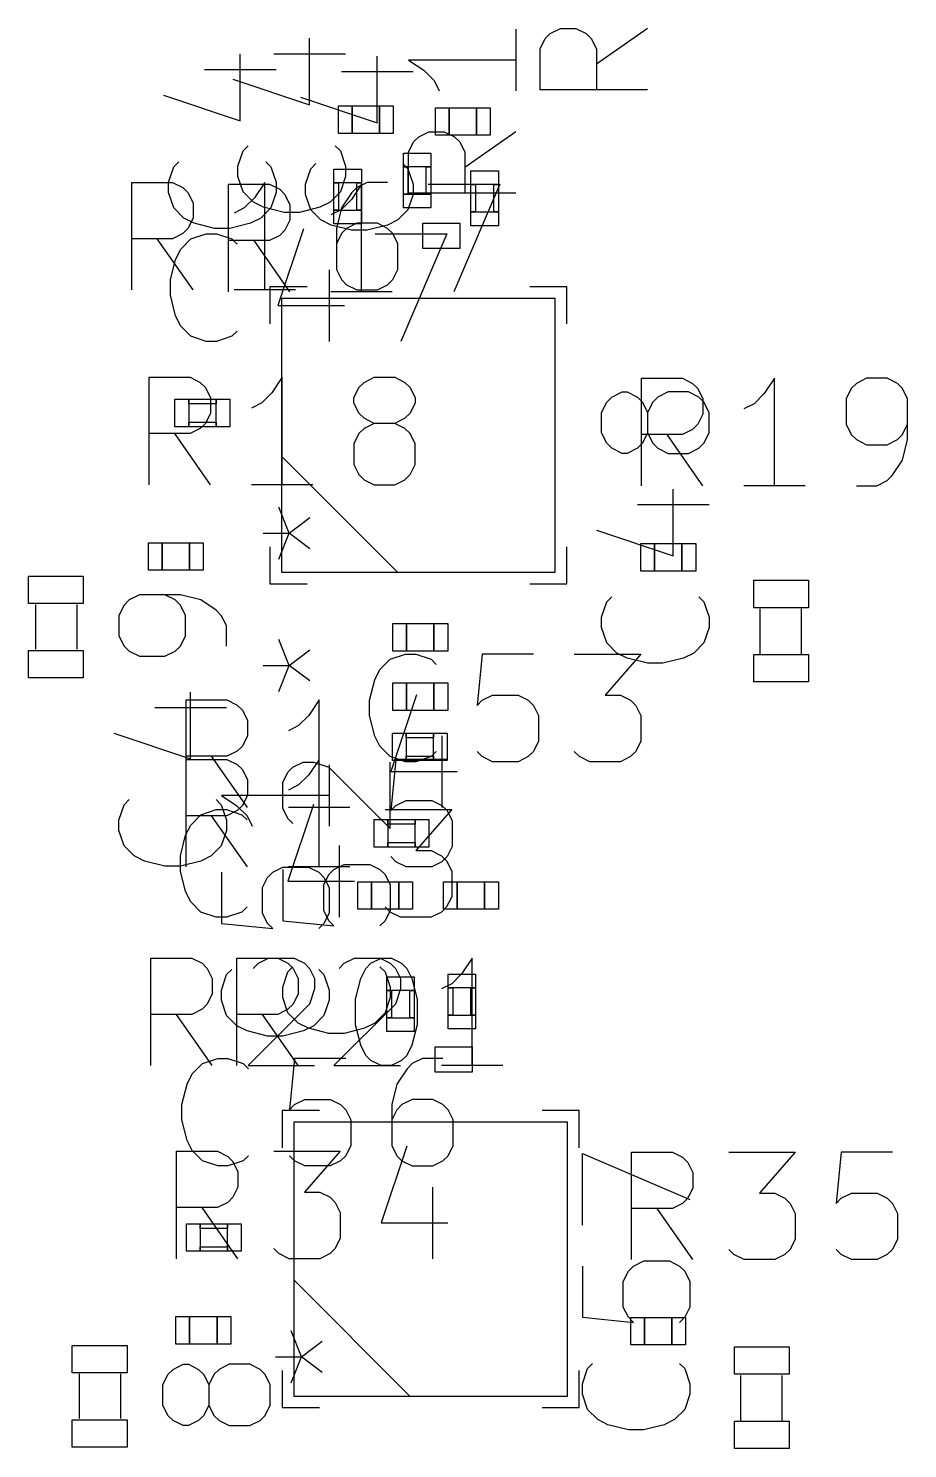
# Model space of a CAD drawing. Header units: millimetres. Extents: x -1 to 260, y -75 to 300.
# Drawn here: x 54.32 to 63.94, y 134.4 to 149.94 of the extents above; entities that cross this region are included whole.
import ezdxf

# ---------------------------------------------------------------- set-up
doc = ezdxf.new("R2010")
doc.units = ezdxf.units.MM
doc.layers.add('F.Fab', color=9, linetype='CONTINUOUS', true_color=0xafafaf)
doc.layers.add('F.Silkscreen', color=41, linetype='CONTINUOUS', true_color=0xf2eda1)

msp = doc.modelspace()

# ---------------------------------------------------------------- linework, layer by layer
at = {"layer": 'F.Fab', "linetype": 'CONTINUOUS'}
for p, q in [((57.71, 148.79), (57.71, 149.09)), ((57.71, 149.09), (57.86, 149.09)), ((57.86, 149.09), (57.86, 148.79)), ((58.16, 148.79), (58.16, 149.09)), ((58.16, 149.09), (58.31, 149.09)), ((58.31, 149.09), (58.31, 148.79)), ((58.77, 148.77), (58.77, 149.07)), ((58.77, 149.07), (58.92, 149.07)), ((58.92, 149.07), (58.92, 148.77)), ((59.22, 148.77), (59.22, 149.07)), ((59.22, 149.07), (59.37, 149.07)), ((59.37, 149.07), (59.37, 148.77)), ((57.86, 148.79), (57.71, 148.79)), ((58.31, 148.79), (58.16, 148.79)), ((58.92, 148.77), (58.77, 148.77)), ((59.37, 148.77), (59.22, 148.77)), ((58.42, 148.425), (58.42, 148.575)), ((58.42, 148.575), (58.72, 148.575)), ((58.72, 148.575), (58.72, 148.425)), ((57.66, 148.25), (57.66, 148.4)), ((57.66, 148.4), (57.96, 148.4)), ((57.96, 148.4), (57.96, 148.25)), ((58.42, 148.125), (58.42, 148.425)), ((58.42, 148.425), (58.47, 148.425)), ((58.72, 148.425), (58.42, 148.425)), ((58.47, 148.425), (58.47, 148.125)), ((58.67, 148.125), (58.67, 148.425)), ((58.67, 148.425), (58.72, 148.425)), ((58.72, 148.425), (58.72, 148.125)), ((59.16, 148.23), (59.16, 148.38)), ((59.16, 148.38), (59.46, 148.38)), ((59.46, 148.38), (59.46, 148.23)), ((57.66, 147.95), (57.66, 148.25)), ((57.66, 148.25), (57.71, 148.25)), ((57.96, 148.25), (57.66, 148.25)), ((57.71, 148.25), (57.71, 147.95)), ((57.91, 147.95), (57.91, 148.25)), ((57.91, 148.25), (57.96, 148.25)), ((57.96, 148.25), (57.96, 147.95)), ((58.47, 148.125), (58.42, 148.125)), ((58.42, 147.975), (58.42, 148.125)), ((58.42, 148.125), (58.72, 148.125)), ((58.72, 148.125), (58.67, 148.125)), ((58.72, 148.125), (58.72, 147.975)), ((59.16, 147.93), (59.16, 148.23)), ((59.16, 148.23), (59.21, 148.23)), ((59.46, 148.23), (59.16, 148.23)), ((59.21, 148.23), (59.21, 147.93)), ((59.41, 147.93), (59.41, 148.23)), ((59.41, 148.23), (59.46, 148.23)), ((59.46, 148.23), (59.46, 147.93)), ((58.72, 147.975), (58.42, 147.975)), ((57.71, 147.95), (57.66, 147.95)), ((57.66, 147.8), (57.66, 147.95)), ((57.66, 147.95), (57.96, 147.95)), ((57.96, 147.95), (57.91, 147.95)), ((57.96, 147.95), (57.96, 147.8)), ((59.21, 147.93), (59.16, 147.93)), ((59.16, 147.78), (59.16, 147.93)), ((59.16, 147.93), (59.46, 147.93)), ((59.46, 147.93), (59.41, 147.93)), ((59.46, 147.93), (59.46, 147.78)), ((57.96, 147.8), (57.66, 147.8)), ((59.46, 147.78), (59.16, 147.78)), ((57.0864, 146.9836), (57.0864, 143.9864)), ((60.0836, 146.9836), (57.0864, 146.9836)), ((57.9754, 146.9836), (57.6706, 146.9836)), ((58.4834, 146.9836), (58.1786, 146.9836)), ((58.9914, 146.9836), (58.6866, 146.9836)), ((59.4994, 146.9836), (59.1946, 146.9836)), ((60.0836, 143.9864), (60.0836, 146.9836)), ((57.0864, 146.3994), (57.0864, 146.0946)), ((60.0836, 146.0946), (60.0836, 146.3994)), ((55.92, 145.58), (55.92, 145.88)), ((55.92, 145.88), (56.07, 145.88)), ((56.07, 145.88), (56.07, 145.58)), ((56.07, 145.83), (56.07, 145.88)), ((56.07, 145.88), (56.37, 145.88)), ((56.37, 145.83), (56.07, 145.83)), ((56.37, 145.88), (56.37, 145.83)), ((56.37, 145.58), (56.37, 145.88)), ((56.37, 145.88), (56.52, 145.88)), ((56.52, 145.88), (56.52, 145.58)), ((57.0864, 145.8914), (57.0864, 145.5866)), ((60.0836, 145.5866), (60.0836, 145.8914)), ((56.07, 145.58), (55.92, 145.58)), ((56.07, 145.58), (56.07, 145.63)), ((56.07, 145.63), (56.37, 145.63)), ((56.37, 145.58), (56.07, 145.58)), ((56.37, 145.63), (56.37, 145.58)), ((56.52, 145.58), (56.37, 145.58)), ((57.0864, 145.3834), (57.0864, 145.0786)), ((60.0836, 145.0786), (60.0836, 145.3834)), ((58.3564, 143.9864), (57.0864, 145.2564)), ((57.0864, 144.8754), (57.0864, 144.5706)), ((60.0836, 144.5706), (60.0836, 144.8754)), ((57.169776, 144.415111), (57.056081, 144.69935)), ((57.169776, 144.415111), (57.397167, 144.585654)), ((56.885538, 144.415111), (57.169776, 144.415111)), ((57.056081, 144.130873), (57.169776, 144.415111)), ((57.397167, 144.244569), (57.169776, 144.415111)), ((55.63, 144.01), (55.63, 144.31)), ((55.63, 144.31), (55.78, 144.31)), ((55.78, 144.31), (55.78, 144.01)), ((56.08, 144.01), (56.08, 144.31)), ((56.08, 144.31), (56.23, 144.31)), ((56.23, 144.31), (56.23, 144.01)), ((61.02, 144), (61.02, 144.3)), ((61.02, 144.3), (61.17, 144.3)), ((61.17, 144.3), (61.17, 144)), ((61.47, 144), (61.47, 144.3)), ((61.47, 144.3), (61.62, 144.3)), ((61.62, 144.3), (61.62, 144)), ((54.3152, 143.644), (54.3152, 143.944)), ((54.3152, 143.944), (54.9151, 143.944)), ((54.9151, 143.944), (54.9151, 143.644)), ((55.78, 144.01), (55.63, 144.01)), ((56.23, 144.01), (56.08, 144.01)), ((57.0864, 143.9864), (60.0836, 143.9864)), ((57.6706, 143.9864), (57.9754, 143.9864)), ((58.1786, 143.9864), (58.4834, 143.9864)), ((58.6866, 143.9864), (58.9914, 143.9864)), ((59.1946, 143.9864), (59.4994, 143.9864)), ((61.17, 144), (61.02, 144)), ((61.62, 144), (61.47, 144)), ((62.2549, 143.5988), (62.2549, 143.8988)), ((62.2549, 143.8988), (62.8548, 143.8988)), ((62.8548, 143.8988), (62.8548, 143.5988)), ((54.9151, 143.644), (54.3152, 143.644)), ((54.396, 143.145), (54.396, 143.635)), ((54.844, 143.635), (54.844, 143.145)), ((62.8548, 143.5988), (62.2549, 143.5988)), ((62.326, 143.095), (62.326, 143.585)), ((62.774, 143.585), (62.774, 143.095)), ((58.305, 143.125), (58.305, 143.425)), ((58.305, 143.425), (58.455, 143.425)), ((58.455, 143.425), (58.455, 143.125)), ((58.755, 143.125), (58.755, 143.425)), ((58.755, 143.425), (58.905, 143.425)), ((58.905, 143.425), (58.905, 143.125)), ((54.3152, 142.8312), (54.3152, 143.1312)), ((54.3152, 143.1312), (54.9151, 143.1312)), ((54.9151, 143.1312), (54.9151, 142.8312)), ((58.455, 143.125), (58.305, 143.125)), ((58.905, 143.125), (58.755, 143.125)), ((62.2549, 142.786), (62.2549, 143.086)), ((62.2549, 143.086), (62.8548, 143.086)), ((62.8548, 143.086), (62.8548, 142.786)), ((54.9151, 142.8312), (54.3152, 142.8312)), ((58.305, 142.475), (58.305, 142.775)), ((58.305, 142.775), (58.455, 142.775)), ((58.455, 142.775), (58.455, 142.475)), ((58.755, 142.475), (58.755, 142.775)), ((58.755, 142.775), (58.905, 142.775)), ((58.905, 142.775), (58.905, 142.475)), ((62.8548, 142.786), (62.2549, 142.786)), ((58.455, 142.475), (58.305, 142.475)), ((58.905, 142.475), (58.755, 142.475)), ((58.3, 141.925), (58.3, 142.225)), ((58.3, 142.225), (58.45, 142.225)), ((58.45, 142.225), (58.45, 141.925)), ((58.45, 142.175), (58.45, 142.225)), ((58.45, 142.225), (58.75, 142.225)), ((58.75, 142.225), (58.75, 142.175)), ((58.75, 141.925), (58.75, 142.225)), ((58.75, 142.225), (58.9, 142.225)), ((58.9, 142.225), (58.9, 141.925)), ((58.75, 142.175), (58.45, 142.175)), ((58.45, 141.925), (58.3, 141.925)), ((58.45, 141.925), (58.45, 141.975)), ((58.45, 141.975), (58.75, 141.975)), ((58.75, 141.925), (58.45, 141.925)), ((58.75, 141.975), (58.75, 141.925)), ((58.9, 141.925), (58.75, 141.925)), ((58.1, 140.98), (58.1, 141.28)), ((58.1, 141.28), (58.25, 141.28)), ((58.25, 141.28), (58.25, 140.98)), ((58.25, 141.23), (58.25, 141.28)), ((58.25, 141.28), (58.55, 141.28)), ((58.55, 141.23), (58.25, 141.23)), ((58.55, 141.28), (58.55, 141.23)), ((58.55, 140.98), (58.55, 141.28)), ((58.55, 141.28), (58.7, 141.28)), ((58.7, 141.28), (58.7, 140.98)), ((58.25, 140.98), (58.1, 140.98)), ((58.25, 140.98), (58.25, 141.03)), ((58.25, 141.03), (58.55, 141.03)), ((58.55, 140.98), (58.25, 140.98)), ((58.55, 141.03), (58.55, 140.98)), ((58.7, 140.98), (58.55, 140.98)), ((57.92, 140.3), (57.92, 140.6)), ((57.92, 140.6), (58.07, 140.6)), ((58.07, 140.6), (58.07, 140.3)), ((58.37, 140.3), (58.37, 140.6)), ((58.37, 140.6), (58.52, 140.6)), ((58.52, 140.6), (58.52, 140.3)), ((58.86, 140.3), (58.86, 140.6)), ((58.86, 140.6), (59.01, 140.6)), ((59.01, 140.6), (59.01, 140.3)), ((59.31, 140.3), (59.31, 140.6)), ((59.31, 140.6), (59.46, 140.6)), ((59.46, 140.6), (59.46, 140.3)), ((58.07, 140.3), (57.92, 140.3)), ((58.52, 140.3), (58.37, 140.3)), ((59.01, 140.3), (58.86, 140.3)), ((59.46, 140.3), (59.31, 140.3)), ((58.91, 139.44), (58.91, 139.59)), ((58.91, 139.59), (59.21, 139.59)), ((59.21, 139.59), (59.21, 139.44)), ((58.24, 139.41), (58.24, 139.56)), ((58.24, 139.56), (58.54, 139.56)), ((58.54, 139.56), (58.54, 139.41)), ((58.91, 139.14), (58.91, 139.44)), ((58.91, 139.44), (58.96, 139.44)), ((59.21, 139.44), (58.91, 139.44)), ((58.96, 139.44), (58.96, 139.14)), ((59.16, 139.14), (59.16, 139.44)), ((59.16, 139.44), (59.21, 139.44)), ((59.21, 139.44), (59.21, 139.14)), ((58.24, 139.11), (58.24, 139.41)), ((58.24, 139.41), (58.29, 139.41)), ((58.54, 139.41), (58.24, 139.41)), ((58.29, 139.41), (58.29, 139.11)), ((58.49, 139.11), (58.49, 139.41)), ((58.49, 139.41), (58.54, 139.41)), ((58.54, 139.41), (58.54, 139.11)), ((58.29, 139.11), (58.24, 139.11)), ((58.24, 138.96), (58.24, 139.11)), ((58.24, 139.11), (58.54, 139.11)), ((58.54, 139.11), (58.49, 139.11)), ((58.54, 139.11), (58.54, 138.96)), ((58.96, 139.14), (58.91, 139.14)), ((58.91, 138.99), (58.91, 139.14)), ((58.91, 139.14), (59.21, 139.14)), ((59.21, 139.14), (59.16, 139.14)), ((59.21, 139.14), (59.21, 138.99)), ((58.54, 138.96), (58.24, 138.96)), ((59.21, 138.99), (58.91, 138.99)), ((57.2214, 137.9686), (57.2214, 134.9714)), ((60.2186, 137.9686), (57.2214, 137.9686)), ((58.1104, 137.9686), (57.8056, 137.9686)), ((58.6184, 137.9686), (58.3136, 137.9686)), ((59.1264, 137.9686), (58.8216, 137.9686)), ((59.6344, 137.9686), (59.3296, 137.9686)), ((60.2186, 134.9714), (60.2186, 137.9686)), ((57.2214, 137.3844), (57.2214, 137.0796)), ((60.2186, 137.0796), (60.2186, 137.3844)), ((56.045, 136.555), (56.045, 136.855)), ((56.045, 136.855), (56.195, 136.855)), ((56.195, 136.855), (56.195, 136.555)), ((56.195, 136.805), (56.195, 136.855)), ((56.195, 136.855), (56.495, 136.855)), ((56.495, 136.805), (56.195, 136.805)), ((56.495, 136.855), (56.495, 136.805)), ((56.495, 136.555), (56.495, 136.855)), ((56.495, 136.855), (56.645, 136.855)), ((56.645, 136.855), (56.645, 136.555)), ((57.2214, 136.8764), (57.2214, 136.5716)), ((60.2186, 136.5716), (60.2186, 136.8764)), ((56.195, 136.555), (56.045, 136.555)), ((56.195, 136.555), (56.195, 136.605)), ((56.195, 136.605), (56.495, 136.605)), ((56.495, 136.555), (56.195, 136.555)), ((56.495, 136.605), (56.495, 136.555)), ((56.645, 136.555), (56.495, 136.555)), ((57.2214, 136.3684), (57.2214, 136.0636)), ((60.2186, 136.0636), (60.2186, 136.3684)), ((58.4914, 134.9714), (57.2214, 136.2414)), ((57.2214, 135.8604), (57.2214, 135.5556)), ((60.2186, 135.5556), (60.2186, 135.8604)), ((55.93, 135.54), (55.93, 135.84)), ((55.93, 135.84), (56.08, 135.84)), ((56.08, 135.84), (56.08, 135.54)), ((56.38, 135.54), (56.38, 135.84)), ((56.38, 135.84), (56.53, 135.84)), ((56.53, 135.84), (56.53, 135.54)), ((60.91, 135.53), (60.91, 135.83)), ((60.91, 135.83), (61.06, 135.83)), ((61.06, 135.83), (61.06, 135.53)), ((61.36, 135.53), (61.36, 135.83)), ((61.36, 135.83), (61.51, 135.83)), ((61.51, 135.83), (61.51, 135.53)), ((56.08, 135.54), (55.93, 135.54)), ((56.53, 135.54), (56.38, 135.54)), ((57.304776, 135.400111), (57.191081, 135.68435)), ((57.304776, 135.400111), (57.532167, 135.570654)), ((54.7952, 135.224), (54.7952, 135.524)), ((54.7952, 135.524), (55.3951, 135.524)), ((55.3951, 135.524), (55.3951, 135.224)), ((57.020538, 135.400111), (57.304776, 135.400111)), ((57.191081, 135.115873), (57.304776, 135.400111)), ((57.532167, 135.229569), (57.304776, 135.400111)), ((61.06, 135.53), (60.91, 135.53)), ((61.51, 135.53), (61.36, 135.53)), ((62.0449, 135.2088), (62.0449, 135.5088)), ((62.0449, 135.5088), (62.6448, 135.5088)), ((62.6448, 135.5088), (62.6448, 135.2088)), ((55.3951, 135.224), (54.7952, 135.224)), ((54.876, 134.725), (54.876, 135.215)), ((55.324, 135.215), (55.324, 134.725)), ((62.6448, 135.2088), (62.0449, 135.2088)), ((62.116, 134.705), (62.116, 135.195)), ((62.564, 135.195), (62.564, 134.705)), ((57.2214, 134.9714), (60.2186, 134.9714)), ((57.8056, 134.9714), (58.1104, 134.9714)), ((58.3136, 134.9714), (58.6184, 134.9714)), ((58.8216, 134.9714), (59.1264, 134.9714)), ((59.3296, 134.9714), (59.6344, 134.9714)), ((54.7952, 134.4112), (54.7952, 134.7112)), ((54.7952, 134.7112), (55.3951, 134.7112)), ((55.3951, 134.7112), (55.3951, 134.4112)), ((62.0449, 134.396), (62.0449, 134.696)), ((62.0449, 134.696), (62.6448, 134.696)), ((62.6448, 134.696), (62.6448, 134.396)), ((55.3951, 134.4112), (54.7952, 134.4112)), ((62.6448, 134.396), (62.0449, 134.396))]:
    msp.add_line(p, q, dxfattribs=at)
at = {"layer": 'F.Silkscreen', "linetype": 'CONTINUOUS'}
for p, q in [((59.652692, 149.928902), (59.652692, 149.2566)), ((59.972189, 149.826852), (60.028214, 149.882877)), ((60.028214, 149.882877), (60.140264, 149.938902)), ((60.140264, 149.938902), (60.30834, 149.938902)), ((60.30834, 149.938902), (60.42039, 149.882877)), ((60.42039, 149.882877), (60.476415, 149.826852)), ((61.092692, 149.938902), (60.53244, 149.546726)), ((57.393979, 149.102122), (57.393979, 149.830449)), ((59.916164, 149.714801), (59.972189, 149.826852)), ((59.916164, 149.2666), (59.916164, 149.714801)), ((60.476415, 149.826852), (60.53244, 149.714801)), ((60.53244, 149.714801), (60.53244, 149.2666)), ((56.633979, 148.927122), (56.633979, 149.655449)), ((57.001803, 149.662374), (57.786155, 149.662374)), ((58.133979, 148.907122), (58.133979, 149.635449)), ((59.652692, 149.592751), (58.476164, 149.592751)), ((58.476164, 149.592751), (58.644239, 149.480701)), ((56.241803, 149.487374), (57.026155, 149.487374)), ((56.553602, 149.382248), (57.393979, 149.102122)), ((57.741803, 149.467374), (58.526155, 149.467374)), ((58.644239, 149.480701), (58.756289, 149.36865)), ((58.756289, 149.36865), (58.812315, 149.2566)), ((61.092692, 149.2666), (59.916164, 149.2666)), ((55.793602, 149.207248), (56.633979, 148.927122)), ((57.293602, 149.187248), (58.133979, 148.907122)), ((57.86, 148.79), (57.86, 149.09)), ((57.86, 149.09), (58.16, 149.09)), ((58.16, 149.09), (58.16, 148.79)), ((58.92, 148.77), (58.92, 149.07)), ((58.92, 149.07), (59.22, 149.07)), ((59.22, 149.07), (59.22, 148.77)), ((58.16, 148.79), (57.86, 148.79)), ((58.532189, 148.696349), (58.588214, 148.752374)), ((58.588214, 148.752374), (58.700264, 148.808399)), ((58.700264, 148.808399), (58.86834, 148.808399)), ((58.86834, 148.808399), (58.98039, 148.752374)), ((59.22, 148.77), (58.92, 148.77)), ((58.98039, 148.752374), (59.036415, 148.696349)), ((59.652692, 148.808399), (59.09244, 148.416223)), ((56.609627, 148.42982), (56.665652, 148.597896)), ((56.665652, 148.597896), (56.721677, 148.653921)), ((57.674104, 148.653921), (57.73013, 148.597896)), ((57.73013, 148.597896), (57.786155, 148.42982)), ((58.476164, 148.584298), (58.532189, 148.696349)), ((59.036415, 148.696349), (59.09244, 148.584298)), ((55.905652, 148.422896), (55.961677, 148.478921)), ((56.914104, 148.478921), (56.97013, 148.422896)), ((57.405652, 148.402896), (57.461677, 148.458921)), ((58.414104, 148.458921), (58.47013, 148.402896)), ((58.476164, 148.136097), (58.476164, 148.584298)), ((59.09244, 148.584298), (59.09244, 148.136097)), ((55.849627, 148.25482), (55.905652, 148.422896)), ((56.609627, 148.31777), (56.609627, 148.42982)), ((56.665652, 148.149695), (56.609627, 148.31777)), ((56.97013, 148.422896), (57.026155, 148.25482)), ((57.349627, 148.23482), (57.405652, 148.402896)), ((57.786155, 148.31777), (57.73013, 148.149695)), ((57.786155, 148.42982), (57.786155, 148.31777)), ((58.47013, 148.402896), (58.526155, 148.23482)), ((55.446097, 147.077307), (55.446097, 148.253835)), ((55.446097, 148.253835), (55.894298, 148.253835)), ((55.849627, 148.14277), (55.849627, 148.25482)), ((55.905652, 147.974695), (55.849627, 148.14277)), ((55.894298, 148.253835), (56.006349, 148.19781)), ((56.006349, 148.19781), (56.062374, 148.141785)), ((56.062374, 148.141785), (56.118399, 148.029735)), ((56.506097, 147.057307), (56.506097, 148.233835)), ((56.506097, 148.233835), (56.954298, 148.233835)), ((56.777702, 148.037644), (56.665652, 148.149695)), ((56.902751, 148.253835), (56.790701, 148.08576)), ((56.902751, 147.077307), (56.902751, 148.253835)), ((56.954298, 148.233835), (57.066349, 148.17781)), ((57.026155, 148.14277), (56.97013, 147.974695)), ((57.026155, 148.25482), (57.026155, 148.14277)), ((57.066349, 148.17781), (57.122374, 148.121785)), ((57.349627, 148.12277), (57.349627, 148.23482)), ((57.73013, 148.149695), (57.618079, 148.037644)), ((57.855179, 148.141785), (57.743128, 147.97371)), ((57.962751, 148.233835), (57.850701, 148.06576)), ((57.911204, 148.19781), (57.855179, 148.141785)), ((58.023254, 148.253835), (57.911204, 148.19781)), ((57.962751, 147.057307), (57.962751, 148.233835)), ((58.247355, 148.253835), (58.023254, 148.253835)), ((59.652692, 148.136097), (58.476164, 148.136097)), ((58.526155, 148.23482), (58.526155, 148.12277)), ((58.691078, 148.233835), (59.47543, 148.233835)), ((59.47543, 148.233835), (58.971204, 147.057307)), ((56.017702, 147.862644), (55.905652, 147.974695)), ((56.118399, 148.029735), (56.118399, 147.861659)), ((56.67865, 147.97371), (56.5666, 147.917685)), ((56.790701, 148.08576), (56.67865, 147.97371)), ((56.889752, 147.981619), (56.777702, 148.037644)), ((56.97013, 147.974695), (56.858079, 147.862644)), ((57.113853, 147.925594), (56.889752, 147.981619)), ((57.122374, 148.121785), (57.178399, 148.009735)), ((57.178399, 148.009735), (57.178399, 147.841659)), ((57.506029, 147.981619), (57.281928, 147.925594)), ((57.405652, 147.954695), (57.349627, 148.12277)), ((57.618079, 148.037644), (57.506029, 147.981619)), ((57.743128, 147.97371), (57.687103, 147.749609)), ((57.850701, 148.06576), (57.73865, 147.95371)), ((58.526155, 148.12277), (58.47013, 147.954695)), ((56.129752, 147.806619), (56.017702, 147.862644)), ((56.118399, 147.861659), (56.062374, 147.749609)), ((56.858079, 147.862644), (56.746029, 147.806619)), ((57.281928, 147.925594), (57.113853, 147.925594)), ((57.178399, 147.841659), (57.122374, 147.729609)), ((57.517702, 147.842644), (57.405652, 147.954695)), ((57.629752, 147.786619), (57.517702, 147.842644)), ((57.73865, 147.95371), (57.6266, 147.897685)), ((58.358079, 147.842644), (58.246029, 147.786619)), ((58.47013, 147.954695), (58.358079, 147.842644)), ((56.006349, 147.693584), (55.894298, 147.637559)), ((56.062374, 147.749609), (56.006349, 147.693584)), ((56.094695, 147.634347), (56.26277, 147.690372)), ((56.353853, 147.750594), (56.129752, 147.806619)), ((56.26277, 147.690372), (56.37482, 147.690372)), ((56.521928, 147.750594), (56.353853, 147.750594)), ((56.37482, 147.690372), (56.542896, 147.634347)), ((56.746029, 147.806619), (56.521928, 147.750594)), ((57.066349, 147.673584), (56.954298, 147.617559)), ((57.327248, 147.746398), (57.047122, 146.90602)), ((57.122374, 147.729609), (57.066349, 147.673584)), ((57.853853, 147.730594), (57.629752, 147.786619)), ((57.687103, 147.749609), (57.687103, 147.301408)), ((57.743128, 147.693584), (57.687103, 147.581534)), ((57.799153, 147.749609), (57.743128, 147.693584)), ((57.911204, 147.805634), (57.799153, 147.749609)), ((58.021928, 147.730594), (57.853853, 147.730594)), ((58.135304, 147.805634), (57.911204, 147.805634)), ((58.246029, 147.786619), (58.021928, 147.730594)), ((58.1116, 147.690372), (58.895952, 147.690372)), ((58.247355, 147.749609), (58.135304, 147.805634)), ((58.30338, 147.693584), (58.247355, 147.749609)), ((58.359405, 147.581534), (58.30338, 147.693584)), ((58.895952, 147.690372), (58.391726, 146.513844)), ((58.6318, 147.5297), (58.6318, 147.8091)), ((58.6318, 147.8091), (59.0382, 147.8091)), ((59.0382, 147.8091), (59.0382, 147.5297)), ((55.894298, 147.637559), (55.446097, 147.637559)), ((56.118399, 147.077307), (55.726223, 147.637559)), ((55.926619, 147.410247), (55.982644, 147.522297)), ((55.982644, 147.522297), (56.094695, 147.634347)), ((56.954298, 147.617559), (56.506097, 147.617559)), ((56.542896, 147.634347), (56.598921, 147.578322)), ((57.178399, 147.057307), (56.786223, 147.617559)), ((58.359405, 147.301408), (58.359405, 147.581534)), ((59.0382, 147.5297), (58.6318, 147.5297)), ((55.870594, 147.186146), (55.926619, 147.410247)), ((57.607374, 147.298196), (57.607374, 146.513844)), ((57.687103, 147.301408), (57.743128, 147.189358)), ((58.30338, 147.189358), (58.359405, 147.301408)), ((55.870594, 147.018071), (55.870594, 147.186146)), ((57.238902, 147.077307), (56.5666, 147.077307)), ((56.9594, 147.1106), (56.9594, 146.7042)), ((57.3658, 147.1106), (56.9594, 147.1106)), ((58.298902, 147.057307), (57.6266, 147.057307)), ((57.743128, 147.189358), (57.799153, 147.133333)), ((57.799153, 147.133333), (57.911204, 147.077307)), ((57.911204, 147.077307), (58.135304, 147.077307)), ((58.135304, 147.077307), (58.247355, 147.133333)), ((58.247355, 147.133333), (58.30338, 147.189358)), ((60.2106, 147.1106), (59.8042, 147.1106)), ((60.2106, 146.7042), (60.2106, 147.1106)), ((55.926619, 146.79397), (55.870594, 147.018071)), ((57.047122, 146.90602), (57.775449, 146.90602)), ((55.982644, 146.68192), (55.926619, 146.79397)), ((56.094695, 146.56987), (55.982644, 146.68192)), ((56.26277, 146.513844), (56.094695, 146.56987)), ((56.542896, 146.56987), (56.37482, 146.513844)), ((56.598921, 146.625895), (56.542896, 146.56987)), ((56.37482, 146.513844), (56.26277, 146.513844)), ((55.636619, 144.943844), (55.636619, 146.120372)), ((55.636619, 146.120372), (56.08482, 146.120372)), ((56.08482, 146.120372), (56.196871, 146.064347)), ((57.093273, 146.120372), (56.981223, 145.952297)), ((57.093273, 144.943844), (57.093273, 146.120372)), ((57.989675, 146.064347), (58.101726, 146.120372)), ((58.101726, 146.120372), (58.325826, 146.120372)), ((58.325826, 146.120372), (58.437877, 146.064347)), ((61.026619, 144.933844), (61.026619, 146.110372)), ((61.026619, 146.110372), (61.47482, 146.110372)), ((61.47482, 146.110372), (61.586871, 146.054347)), ((62.483273, 146.110372), (62.371223, 145.942297)), ((62.483273, 144.933844), (62.483273, 146.110372)), ((63.491726, 146.110372), (63.379675, 146.054347)), ((63.715826, 146.110372), (63.491726, 146.110372)), ((63.827877, 146.054347), (63.715826, 146.110372)), ((56.196871, 146.064347), (56.252896, 146.008322)), ((56.252896, 146.008322), (56.308921, 145.896272)), ((56.981223, 145.952297), (56.869172, 145.840247)), ((57.877625, 145.896272), (57.93365, 146.008322)), ((57.93365, 146.008322), (57.989675, 146.064347)), ((58.437877, 146.064347), (58.493902, 146.008322)), ((58.493902, 146.008322), (58.549927, 145.896272)), ((60.701677, 145.903902), (60.813727, 145.959927)), ((60.813727, 145.959927), (60.869752, 145.959927)), ((60.869752, 145.959927), (60.981803, 145.903902)), ((61.317954, 145.959927), (61.205903, 145.903902)), ((61.542054, 145.959927), (61.317954, 145.959927)), ((61.654104, 145.903902), (61.542054, 145.959927)), ((61.586871, 146.054347), (61.642896, 145.998322)), ((61.642896, 145.998322), (61.698921, 145.886272)), ((63.32365, 145.998322), (63.267625, 145.886272)), ((63.379675, 146.054347), (63.32365, 145.998322)), ((63.883902, 145.998322), (63.827877, 146.054347)), ((63.939927, 145.886272), (63.883902, 145.998322)), ((56.308921, 145.896272), (56.308921, 145.728196)), ((56.869172, 145.840247), (56.757122, 145.784222)), ((57.877625, 145.840247), (57.877625, 145.896272)), ((57.93365, 145.728196), (57.877625, 145.840247)), ((58.549927, 145.840247), (58.493902, 145.728196)), ((58.549927, 145.896272), (58.549927, 145.840247)), ((60.589627, 145.735826), (60.645652, 145.847877)), ((60.645652, 145.847877), (60.701677, 145.903902)), ((60.981803, 145.903902), (61.037828, 145.847877)), ((61.037828, 145.847877), (61.093853, 145.735826)), ((61.149878, 145.847877), (61.093853, 145.735826)), ((61.205903, 145.903902), (61.149878, 145.847877)), ((61.71013, 145.847877), (61.654104, 145.903902)), ((61.698921, 145.886272), (61.698921, 145.718196)), ((61.766155, 145.735826), (61.71013, 145.847877)), ((62.259172, 145.830247), (62.147122, 145.774222)), ((62.371223, 145.942297), (62.259172, 145.830247)), ((63.267625, 145.886272), (63.267625, 145.606146)), ((63.939927, 145.438071), (63.939927, 145.886272)), ((56.308921, 145.728196), (56.252896, 145.616146)), ((57.989675, 145.672171), (57.93365, 145.728196)), ((58.101726, 145.616146), (57.989675, 145.672171)), ((58.437877, 145.672171), (58.325826, 145.616146)), ((58.493902, 145.728196), (58.437877, 145.672171)), ((60.589627, 145.511726), (60.589627, 145.735826)), ((61.093853, 145.735826), (61.093853, 145.511726)), ((61.698921, 145.718196), (61.642896, 145.606146)), ((61.766155, 145.511726), (61.766155, 145.735826)), ((56.08482, 145.504096), (55.636619, 145.504096)), ((56.308921, 144.943844), (55.916745, 145.504096)), ((56.196871, 145.560121), (56.08482, 145.504096)), ((56.252896, 145.616146), (56.196871, 145.560121)), ((57.93365, 145.504096), (57.877625, 145.392046)), ((57.989675, 145.560121), (57.93365, 145.504096)), ((58.101726, 145.616146), (57.989675, 145.560121)), ((58.325826, 145.616146), (58.101726, 145.616146)), ((58.437877, 145.560121), (58.325826, 145.616146)), ((58.493902, 145.504096), (58.437877, 145.560121)), ((58.549927, 145.392046), (58.493902, 145.504096)), ((60.645652, 145.399675), (60.589627, 145.511726)), ((61.47482, 145.494096), (61.026619, 145.494096)), ((61.093853, 145.511726), (61.037828, 145.399675)), ((61.093853, 145.511726), (61.149878, 145.399675)), ((61.698921, 144.933844), (61.306745, 145.494096)), ((61.586871, 145.550121), (61.47482, 145.494096)), ((61.642896, 145.606146), (61.586871, 145.550121)), ((61.71013, 145.399675), (61.766155, 145.511726)), ((63.267625, 145.606146), (63.32365, 145.494096)), ((63.32365, 145.494096), (63.379675, 145.438071)), ((63.827877, 145.438071), (63.883902, 145.494096)), ((63.883902, 145.494096), (63.939927, 145.606146)), ((57.877625, 145.392046), (57.877625, 145.167945)), ((58.549927, 145.167945), (58.549927, 145.392046)), ((60.701677, 145.34365), (60.645652, 145.399675)), ((60.813727, 145.287625), (60.701677, 145.34365)), ((60.981803, 145.34365), (60.869752, 145.287625)), ((61.037828, 145.399675), (60.981803, 145.34365)), ((61.149878, 145.399675), (61.205903, 145.34365)), ((61.205903, 145.34365), (61.317954, 145.287625)), ((61.542054, 145.287625), (61.654104, 145.34365)), ((61.654104, 145.34365), (61.71013, 145.399675)), ((63.379675, 145.438071), (63.491726, 145.382046)), ((63.491726, 145.382046), (63.715826, 145.382046)), ((63.715826, 145.382046), (63.827877, 145.438071)), ((63.883902, 145.21397), (63.939927, 145.438071)), ((60.869752, 145.287625), (60.813727, 145.287625)), ((61.317954, 145.287625), (61.542054, 145.287625)), ((63.771851, 145.045895), (63.883902, 145.21397)), ((57.877625, 145.167945), (57.93365, 145.055895)), ((57.93365, 145.055895), (57.989675, 144.99987)), ((58.437877, 144.99987), (58.493902, 145.055895)), ((58.493902, 145.055895), (58.549927, 145.167945)), ((63.715826, 144.98987), (63.771851, 145.045895)), ((57.429424, 144.943844), (56.757122, 144.943844)), ((57.989675, 144.99987), (58.101726, 144.943844)), ((58.101726, 144.943844), (58.325826, 144.943844)), ((58.325826, 144.943844), (58.437877, 144.99987)), ((61.373979, 144.167122), (61.373979, 144.895449)), ((62.819424, 144.933844), (62.147122, 144.933844)), ((63.379675, 144.933844), (63.603776, 144.933844)), ((63.603776, 144.933844), (63.715826, 144.98987)), ((60.981803, 144.727374), (61.766155, 144.727374)), ((60.533602, 144.447248), (61.373979, 144.167122)), ((55.78, 144.01), (55.78, 144.31)), ((55.78, 144.31), (56.08, 144.31)), ((56.08, 144.31), (56.08, 144.01)), ((56.9594, 144.2658), (56.9594, 143.8594)), ((60.2106, 143.8594), (60.2106, 144.2658)), ((61.17, 144), (61.17, 144.3)), ((61.17, 144.3), (61.47, 144.3)), ((61.47, 144.3), (61.47, 144)), ((56.08, 144.01), (55.78, 144.01)), ((61.47, 144), (61.17, 144)), ((56.9594, 143.8594), (57.3658, 143.8594)), ((59.8042, 143.8594), (60.2106, 143.8594)), ((55.362189, 143.627355), (55.306164, 143.515304)), ((55.418214, 143.68338), (55.362189, 143.627355)), ((55.530264, 143.739405), (55.418214, 143.68338)), ((55.978465, 143.739405), (55.530264, 143.739405)), ((55.92244, 143.68338), (55.81039, 143.739405)), ((55.978465, 143.627355), (55.92244, 143.68338)), ((56.202566, 143.68338), (55.978465, 143.739405)), ((56.034491, 143.515304), (55.978465, 143.627355)), ((56.370641, 143.571329), (56.202566, 143.68338)), ((60.589627, 143.49482), (60.645652, 143.662896)), ((60.645652, 143.662896), (60.701677, 143.718921)), ((61.654104, 143.718921), (61.71013, 143.662896)), ((61.71013, 143.662896), (61.766155, 143.49482)), ((55.306164, 143.515304), (55.306164, 143.291204)), ((56.034491, 143.291204), (56.034491, 143.515304)), ((56.426667, 143.515304), (56.370641, 143.571329)), ((56.482692, 143.403254), (56.426667, 143.515304)), ((60.589627, 143.38277), (60.589627, 143.49482)), ((61.766155, 143.49482), (61.766155, 143.38277)), ((56.482692, 143.179153), (56.482692, 143.403254)), ((58.455, 143.125), (58.455, 143.425)), ((58.455, 143.425), (58.755, 143.425)), ((58.755, 143.425), (58.755, 143.125)), ((60.645652, 143.214695), (60.589627, 143.38277)), ((61.766155, 143.38277), (61.71013, 143.214695)), ((55.306164, 143.291204), (55.362189, 143.179153)), ((55.362189, 143.179153), (55.418214, 143.123128)), ((55.92244, 143.123128), (55.978465, 143.179153)), ((55.978465, 143.179153), (56.034491, 143.291204)), ((57.169776, 142.967311), (57.056081, 143.25155)), ((60.757702, 143.102644), (60.645652, 143.214695)), ((61.71013, 143.214695), (61.598079, 143.102644)), ((55.418214, 143.123128), (55.530264, 143.067103)), ((55.530264, 143.067103), (55.81039, 143.067103)), ((55.81039, 143.067103), (55.92244, 143.123128)), ((57.169776, 142.967311), (57.397167, 143.137854)), ((58.162644, 142.922297), (58.274695, 143.034347)), ((58.274695, 143.034347), (58.44277, 143.090372)), ((58.44277, 143.090372), (58.55482, 143.090372)), ((58.755, 143.125), (58.455, 143.125)), ((58.55482, 143.090372), (58.722896, 143.034347)), ((58.722896, 143.034347), (58.778921, 142.978322)), ((59.283147, 143.090372), (59.227122, 142.530121)), ((59.843399, 143.090372), (59.283147, 143.090372)), ((60.2916, 143.090372), (61.019927, 143.090372)), ((61.019927, 143.090372), (60.627751, 142.642171)), ((60.869752, 143.046619), (60.757702, 143.102644)), ((61.093853, 142.990594), (60.869752, 143.046619)), ((61.486029, 143.046619), (61.261928, 142.990594)), ((61.598079, 143.102644), (61.486029, 143.046619)), ((56.885538, 142.967311), (57.169776, 142.967311)), ((57.056081, 142.683073), (57.169776, 142.967311)), ((57.397167, 142.796769), (57.169776, 142.967311)), ((58.106619, 142.810247), (58.162644, 142.922297)), ((61.261928, 142.990594), (61.093853, 142.990594)), ((58.050594, 142.586146), (58.106619, 142.810247)), ((58.455, 142.475), (58.455, 142.775)), ((58.455, 142.775), (58.755, 142.775)), ((58.755, 142.775), (58.755, 142.475)), ((56.041097, 141.412307), (56.041097, 142.588835)), ((56.041097, 142.588835), (56.489298, 142.588835)), ((56.090516, 141.9466), (56.090516, 142.674927)), ((56.489298, 142.588835), (56.601349, 142.53281)), ((56.601349, 142.53281), (56.657374, 142.476785)), ((57.497751, 142.588835), (57.385701, 142.42076)), ((57.497751, 141.412307), (57.497751, 142.588835)), ((58.050594, 142.418071), (58.050594, 142.586146)), ((58.562229, 142.644861), (58.282103, 141.804483)), ((59.227122, 142.530121), (59.283147, 142.586146)), ((59.283147, 142.586146), (59.395198, 142.642171)), ((59.395198, 142.642171), (59.675323, 142.642171)), ((59.675323, 142.642171), (59.787374, 142.586146)), ((59.787374, 142.586146), (59.843399, 142.530121)), ((59.843399, 142.530121), (59.899424, 142.418071)), ((60.627751, 142.642171), (60.795826, 142.642171)), ((60.795826, 142.642171), (60.907877, 142.586146)), ((60.907877, 142.586146), (60.963902, 142.530121)), ((60.963902, 142.530121), (61.019927, 142.418071)), ((55.69834, 142.506852), (56.482692, 142.506852)), ((56.657374, 142.476785), (56.713399, 142.364735)), ((57.385701, 142.42076), (57.27365, 142.30871)), ((58.106619, 142.19397), (58.050594, 142.418071)), ((58.755, 142.475), (58.455, 142.475)), ((59.899424, 142.418071), (59.899424, 142.137945)), ((61.019927, 142.418071), (61.019927, 142.137945)), ((55.250139, 142.226726), (56.090516, 141.9466)), ((56.713399, 142.364735), (56.713399, 142.196659)), ((57.27365, 142.30871), (57.1616, 142.252685)), ((56.657374, 142.084609), (56.601349, 142.028584)), ((56.713399, 142.196659), (56.657374, 142.084609)), ((58.162644, 142.08192), (58.106619, 142.19397)), ((58.274695, 141.96987), (58.162644, 142.08192)), ((58.842355, 142.196659), (58.842355, 141.412307)), ((59.899424, 142.137945), (59.843399, 142.025895)), ((61.019927, 142.137945), (60.963902, 142.025895)), ((56.489298, 141.972559), (56.041097, 141.972559)), ((56.041097, 140.762307), (56.041097, 141.938835)), ((56.041097, 141.938835), (56.489298, 141.938835)), ((56.713399, 141.412307), (56.321223, 141.972559)), ((56.601349, 142.028584), (56.489298, 141.972559)), ((56.489298, 141.938835), (56.601349, 141.88281)), ((57.211677, 141.853902), (57.323727, 141.909927)), ((57.323727, 141.909927), (57.435778, 141.909927)), ((57.497751, 141.938835), (57.385701, 141.77076)), ((57.435778, 141.909927), (57.603853, 141.853902)), ((57.497751, 140.762307), (57.497751, 141.938835)), ((58.44277, 141.913844), (58.274695, 141.96987)), ((58.276155, 141.1816), (58.276155, 141.909927)), ((58.338128, 141.938835), (58.282103, 141.378584)), ((58.89838, 141.938835), (58.338128, 141.938835)), ((58.55482, 141.913844), (58.44277, 141.913844)), ((58.722896, 141.96987), (58.55482, 141.913844)), ((58.778921, 142.025895), (58.722896, 141.96987)), ((59.283147, 141.96987), (59.227122, 142.025895)), ((59.395198, 141.913844), (59.283147, 141.96987)), ((59.675323, 141.913844), (59.395198, 141.913844)), ((59.787374, 141.96987), (59.675323, 141.913844)), ((59.843399, 142.025895), (59.787374, 141.96987)), ((60.347625, 141.96987), (60.2916, 142.025895)), ((60.459675, 141.913844), (60.347625, 141.96987)), ((60.795826, 141.913844), (60.459675, 141.913844)), ((60.907877, 141.96987), (60.795826, 141.913844)), ((60.963902, 142.025895), (60.907877, 141.96987)), ((56.601349, 141.88281), (56.657374, 141.826785)), ((56.657374, 141.826785), (56.713399, 141.714735)), ((57.099627, 141.685826), (57.155652, 141.797877)), ((57.155652, 141.797877), (57.211677, 141.853902)), ((57.385701, 141.77076), (57.27365, 141.65871)), ((57.603853, 141.853902), (58.276155, 141.1816)), ((57.606155, 141.879927), (57.606155, 141.207625)), ((58.282103, 141.804483), (59.01043, 141.804483)), ((56.713399, 141.714735), (56.713399, 141.546659)), ((57.099627, 141.405701), (57.099627, 141.685826)), ((57.27365, 141.65871), (57.1616, 141.602685)), ((55.306164, 141.274298), (55.362189, 141.442374)), ((55.362189, 141.442374), (55.418214, 141.498399)), ((56.370641, 141.498399), (56.426667, 141.442374)), ((56.426667, 141.442374), (56.482692, 141.274298)), ((57.606155, 141.543776), (56.429627, 141.543776)), ((56.429627, 141.543776), (56.597702, 141.431726)), ((56.713399, 141.546659), (56.657374, 141.434609)), ((57.436726, 141.444861), (57.1566, 140.604483)), ((58.338128, 141.434609), (58.450179, 141.490634)), ((58.450179, 141.490634), (58.730304, 141.490634)), ((58.730304, 141.490634), (58.842355, 141.434609)), ((56.489298, 141.322559), (56.041097, 141.322559)), ((56.092122, 141.22076), (56.204173, 141.33281)), ((56.204173, 141.33281), (56.372248, 141.388835)), ((56.713399, 140.762307), (56.321223, 141.322559)), ((56.372248, 141.388835), (56.484298, 141.388835)), ((56.484298, 141.388835), (56.652374, 141.33281)), ((56.601349, 141.378584), (56.489298, 141.322559)), ((56.597702, 141.431726), (56.709752, 141.319675)), ((56.657374, 141.434609), (56.601349, 141.378584)), ((56.652374, 141.33281), (56.708399, 141.276785)), ((56.709752, 141.319675), (56.765778, 141.207625)), ((57.155652, 141.29365), (57.099627, 141.405701)), ((57.211677, 141.237625), (57.155652, 141.29365)), ((57.833902, 141.412307), (57.1616, 141.412307)), ((58.221078, 141.388835), (58.949405, 141.388835)), ((58.282103, 141.378584), (58.338128, 141.434609)), ((58.949405, 141.388835), (58.557229, 140.940634)), ((58.842355, 141.434609), (58.89838, 141.378584)), ((58.89838, 141.378584), (58.954405, 141.266534)), ((55.306164, 141.162248), (55.306164, 141.274298)), ((55.362189, 140.994173), (55.306164, 141.162248)), ((56.036097, 141.10871), (56.092122, 141.22076)), ((56.482692, 141.162248), (56.426667, 140.994173)), ((56.482692, 141.274298), (56.482692, 141.162248)), ((58.954405, 141.266534), (58.954405, 140.986408)), ((55.474239, 140.882122), (55.362189, 140.994173)), ((55.980072, 140.884609), (56.036097, 141.10871)), ((56.426667, 140.994173), (56.314616, 140.882122)), ((57.716852, 140.996659), (57.716852, 140.212307)), ((58.954405, 140.986408), (58.89838, 140.874358)), ((55.586289, 140.826097), (55.474239, 140.882122)), ((55.81039, 140.770072), (55.586289, 140.826097)), ((56.202566, 140.826097), (55.978465, 140.770072)), ((55.980072, 140.716534), (55.980072, 140.884609)), ((56.314616, 140.882122), (56.202566, 140.826097)), ((58.338128, 140.818333), (58.282103, 140.874358)), ((58.557229, 140.940634), (58.725304, 140.940634)), ((58.725304, 140.940634), (58.837355, 140.884609)), ((58.837355, 140.884609), (58.89338, 140.828584)), ((58.89838, 140.874358), (58.842355, 140.818333)), ((58.89338, 140.828584), (58.949405, 140.716534)), ((55.978465, 140.770072), (55.81039, 140.770072)), ((56.036097, 140.492433), (55.980072, 140.716534)), ((56.429627, 140.703399), (56.429627, 140.143147)), ((56.933853, 140.647374), (56.989878, 140.703399)), ((56.989878, 140.703399), (57.101928, 140.759424)), ((57.099627, 140.733399), (57.099627, 140.173147)), ((57.101928, 140.759424), (57.382054, 140.759424)), ((57.833902, 140.762307), (57.1616, 140.762307)), ((57.382054, 140.759424), (57.494104, 140.703399)), ((57.494104, 140.703399), (57.55013, 140.647374)), ((57.547828, 140.565323), (57.603853, 140.677374)), ((57.603853, 140.677374), (57.659878, 140.733399)), ((57.659878, 140.733399), (57.771928, 140.789424)), ((57.771928, 140.789424), (58.052054, 140.789424)), ((58.052054, 140.789424), (58.164104, 140.733399)), ((58.164104, 140.733399), (58.22013, 140.677374)), ((58.22013, 140.677374), (58.276155, 140.565323)), ((58.450179, 140.762307), (58.338128, 140.818333)), ((58.730304, 140.762307), (58.450179, 140.762307)), ((58.842355, 140.818333), (58.730304, 140.762307)), ((58.949405, 140.716534), (58.949405, 140.436408)), ((56.877828, 140.535323), (56.933853, 140.647374)), ((56.877828, 140.255198), (56.877828, 140.535323)), ((57.1566, 140.604483), (57.884927, 140.604483)), ((57.547828, 140.285198), (57.547828, 140.565323)), ((57.55013, 140.647374), (57.606155, 140.535323)), ((57.606155, 140.535323), (57.606155, 140.255198)), ((58.07, 140.3), (58.07, 140.6)), ((58.07, 140.6), (58.37, 140.6)), ((58.276155, 140.565323), (58.276155, 140.285198)), ((58.37, 140.6), (58.37, 140.3)), ((59.01, 140.3), (59.01, 140.6)), ((59.01, 140.6), (59.31, 140.6)), ((59.31, 140.6), (59.31, 140.3)), ((56.092122, 140.380383), (56.036097, 140.492433)), ((56.204173, 140.268333), (56.092122, 140.380383)), ((58.949405, 140.436408), (58.89338, 140.324358)), ((56.372248, 140.212307), (56.204173, 140.268333)), ((56.484298, 140.212307), (56.372248, 140.212307)), ((56.652374, 140.268333), (56.484298, 140.212307)), ((56.708399, 140.324358), (56.652374, 140.268333)), ((56.933853, 140.143147), (56.877828, 140.255198)), ((57.603853, 140.173147), (57.547828, 140.285198)), ((57.606155, 140.255198), (57.55013, 140.143147)), ((58.37, 140.3), (58.07, 140.3)), ((58.276155, 140.285198), (58.22013, 140.173147)), ((58.277103, 140.268333), (58.221078, 140.324358)), ((58.389153, 140.212307), (58.277103, 140.268333)), ((58.725304, 140.212307), (58.389153, 140.212307)), ((58.837355, 140.268333), (58.725304, 140.212307)), ((58.89338, 140.324358), (58.837355, 140.268333)), ((59.31, 140.3), (59.01, 140.3)), ((56.429627, 140.143147), (56.989878, 140.087122)), ((56.989878, 140.087122), (56.933853, 140.143147)), ((57.099627, 140.173147), (57.659878, 140.117122)), ((57.55013, 140.143147), (57.494104, 140.087122)), ((57.659878, 140.117122), (57.603853, 140.173147)), ((58.22013, 140.173147), (58.164104, 140.117122)), ((55.656097, 138.587307), (55.656097, 139.763835)), ((55.656097, 139.763835), (56.104298, 139.763835)), ((56.104298, 139.763835), (56.216349, 139.70781)), ((56.596097, 138.587307), (56.596097, 139.763835)), ((56.596097, 139.763835), (57.044298, 139.763835)), ((56.832625, 139.70781), (56.944676, 139.763835)), ((56.944676, 139.763835), (57.224801, 139.763835)), ((57.044298, 139.763835), (57.156349, 139.70781)), ((57.224801, 139.763835), (57.336852, 139.70781)), ((57.772625, 139.70781), (57.884676, 139.763835)), ((57.884676, 139.763835), (58.164801, 139.763835)), ((58.065179, 139.70781), (58.177229, 139.763835)), ((58.164801, 139.763835), (58.276852, 139.70781)), ((58.177229, 139.763835), (58.289279, 139.763835)), ((58.289279, 139.763835), (58.401329, 139.70781)), ((59.173254, 139.763835), (59.061204, 139.59576)), ((59.173254, 138.587307), (59.173254, 139.763835)), ((56.216349, 139.70781), (56.272374, 139.651785)), ((56.272374, 139.651785), (56.328399, 139.539735)), ((56.429627, 139.41482), (56.485652, 139.582896)), ((56.485652, 139.582896), (56.541677, 139.638921)), ((56.7766, 139.651785), (56.832625, 139.70781)), ((57.099627, 139.44482), (57.155652, 139.612896)), ((57.155652, 139.612896), (57.211677, 139.668921)), ((57.156349, 139.70781), (57.212374, 139.651785)), ((57.212374, 139.651785), (57.268399, 139.539735)), ((57.336852, 139.70781), (57.392877, 139.651785)), ((57.392877, 139.651785), (57.448902, 139.539735)), ((57.494104, 139.638921), (57.55013, 139.582896)), ((57.55013, 139.582896), (57.606155, 139.41482)), ((57.7166, 139.651785), (57.772625, 139.70781)), ((57.953128, 139.539735), (58.009153, 139.651785)), ((58.009153, 139.651785), (58.065179, 139.70781)), ((58.164104, 139.668921), (58.22013, 139.612896)), ((58.22013, 139.612896), (58.276155, 139.44482)), ((58.276852, 139.70781), (58.332877, 139.651785)), ((58.332877, 139.651785), (58.388902, 139.539735)), ((58.401329, 139.70781), (58.457355, 139.651785)), ((58.457355, 139.651785), (58.51338, 139.539735)), ((59.061204, 139.59576), (58.949153, 139.48371)), ((56.328399, 139.539735), (56.328399, 139.371659)), ((57.099627, 139.33277), (57.099627, 139.44482)), ((57.268399, 139.539735), (57.268399, 139.371659)), ((57.448902, 139.427685), (57.392877, 139.259609)), ((57.448902, 139.539735), (57.448902, 139.427685)), ((57.897103, 139.315634), (57.953128, 139.539735)), ((58.276155, 139.44482), (58.276155, 139.33277)), ((58.388902, 139.427685), (58.332877, 139.259609)), ((58.388902, 139.539735), (58.388902, 139.427685)), ((58.51338, 139.539735), (58.569405, 139.315634)), ((58.949153, 139.48371), (58.837103, 139.427685)), ((56.328399, 139.371659), (56.272374, 139.259609)), ((56.429627, 139.30277), (56.429627, 139.41482)), ((56.485652, 139.134695), (56.429627, 139.30277)), ((57.155652, 139.164695), (57.099627, 139.33277)), ((57.268399, 139.371659), (57.212374, 139.259609)), ((57.606155, 139.30277), (57.55013, 139.134695)), ((57.606155, 139.41482), (57.606155, 139.30277)), ((57.897103, 139.035509), (57.897103, 139.315634)), ((58.276155, 139.33277), (58.22013, 139.164695)), ((58.569405, 139.315634), (58.569405, 139.035509)), ((56.104298, 139.147559), (55.656097, 139.147559)), ((56.328399, 138.587307), (55.936223, 139.147559)), ((56.216349, 139.203584), (56.104298, 139.147559)), ((56.272374, 139.259609), (56.216349, 139.203584)), ((56.597702, 139.022644), (56.485652, 139.134695)), ((57.044298, 139.147559), (56.596097, 139.147559)), ((57.392877, 139.259609), (56.720575, 138.587307)), ((57.268399, 138.587307), (56.876223, 139.147559)), ((57.156349, 139.203584), (57.044298, 139.147559)), ((57.267702, 139.052644), (57.155652, 139.164695)), ((57.212374, 139.259609), (57.156349, 139.203584)), ((57.55013, 139.134695), (57.438079, 139.022644)), ((58.332877, 139.259609), (57.660575, 138.587307)), ((58.22013, 139.164695), (58.108079, 139.052644)), ((56.709752, 138.966619), (56.597702, 139.022644)), ((56.933853, 138.910594), (56.709752, 138.966619)), ((57.326029, 138.966619), (57.101928, 138.910594)), ((57.379752, 138.996619), (57.267702, 139.052644)), ((57.438079, 139.022644), (57.326029, 138.966619)), ((57.603853, 138.940594), (57.379752, 138.996619)), ((57.996029, 138.996619), (57.771928, 138.940594)), ((57.953128, 138.811408), (57.897103, 139.035509)), ((58.108079, 139.052644), (57.996029, 138.996619)), ((58.569405, 139.035509), (58.51338, 138.811408)), ((57.101928, 138.910594), (56.933853, 138.910594)), ((57.771928, 138.940594), (57.603853, 138.940594)), ((58.009153, 138.699358), (57.953128, 138.811408)), ((58.51338, 138.811408), (58.457355, 138.699358)), ((56.219695, 138.609347), (56.38777, 138.665372)), ((56.38777, 138.665372), (56.49982, 138.665372)), ((56.49982, 138.665372), (56.667896, 138.609347)), ((57.228147, 138.665372), (57.172122, 138.105121)), ((57.788399, 138.665372), (57.228147, 138.665372)), ((58.065179, 138.643333), (58.009153, 138.699358)), ((58.177229, 138.587307), (58.065179, 138.643333)), ((58.401329, 138.643333), (58.289279, 138.587307)), ((58.457355, 138.699358), (58.401329, 138.643333)), ((58.628776, 138.665372), (58.516726, 138.609347)), ((58.852877, 138.665372), (58.628776, 138.665372)), ((58.7668, 138.5147), (58.7668, 138.7941)), ((58.7668, 138.7941), (59.1732, 138.7941)), ((59.1732, 138.7941), (59.1732, 138.5147)), ((56.051619, 138.385247), (56.107644, 138.497297)), ((56.107644, 138.497297), (56.219695, 138.609347)), ((56.667896, 138.609347), (56.723921, 138.553322)), ((56.720575, 138.587307), (57.448902, 138.587307)), ((57.660575, 138.587307), (58.388902, 138.587307)), ((58.289279, 138.587307), (58.177229, 138.587307)), ((58.460701, 138.553322), (58.34865, 138.385247)), ((58.516726, 138.609347), (58.460701, 138.553322)), ((59.1732, 138.5147), (58.7668, 138.5147)), ((59.509405, 138.587307), (58.837103, 138.587307)), ((55.995594, 138.161146), (56.051619, 138.385247)), ((58.34865, 138.385247), (58.292625, 138.161146)), ((57.228147, 138.161146), (57.340198, 138.217171)), ((57.340198, 138.217171), (57.620323, 138.217171)), ((57.620323, 138.217171), (57.732374, 138.161146)), ((58.516726, 138.217171), (58.404675, 138.161146)), ((58.740826, 138.217171), (58.516726, 138.217171)), ((58.852877, 138.161146), (58.740826, 138.217171)), ((55.995594, 137.993071), (55.995594, 138.161146)), ((57.0944, 138.0956), (57.0944, 137.6892)), ((57.5008, 138.0956), (57.0944, 138.0956)), ((57.172122, 138.105121), (57.228147, 138.161146)), ((57.732374, 138.161146), (57.788399, 138.105121)), ((57.788399, 138.105121), (57.844424, 137.993071)), ((58.292625, 138.161146), (58.292625, 137.712945)), ((58.34865, 138.105121), (58.292625, 137.993071)), ((58.404675, 138.161146), (58.34865, 138.105121)), ((58.908902, 138.105121), (58.852877, 138.161146)), ((58.964927, 137.993071), (58.908902, 138.105121)), ((60.3456, 138.0956), (59.9392, 138.0956)), ((60.3456, 137.6892), (60.3456, 138.0956)), ((56.051619, 137.76897), (55.995594, 137.993071)), ((57.844424, 137.993071), (57.844424, 137.712945)), ((58.964927, 137.712945), (58.964927, 137.993071)), ((56.107644, 137.65692), (56.051619, 137.76897)), ((57.844424, 137.712945), (57.788399, 137.600895)), ((58.292625, 137.712945), (58.34865, 137.600895)), ((58.908902, 137.600895), (58.964927, 137.712945)), ((55.936619, 136.473844), (55.936619, 137.650372)), ((55.936619, 137.650372), (56.38482, 137.650372)), ((56.219695, 137.54487), (56.107644, 137.65692)), ((56.38482, 137.650372), (56.496871, 137.594347)), ((56.496871, 137.594347), (56.552896, 137.538322)), ((56.723921, 137.600895), (56.667896, 137.54487)), ((57.001097, 137.650372), (57.729424, 137.650372)), ((57.228147, 137.54487), (57.172122, 137.600895)), ((57.729424, 137.650372), (57.337248, 137.202171)), ((57.788399, 137.600895), (57.732374, 137.54487)), ((58.457751, 137.706398), (58.177625, 136.86602)), ((58.34865, 137.600895), (58.404675, 137.54487)), ((58.852877, 137.54487), (58.908902, 137.600895)), ((60.379627, 136.8416), (60.379627, 137.625952)), ((60.379627, 137.625952), (61.556155, 137.121726)), ((60.916619, 136.463844), (60.916619, 137.640372)), ((60.916619, 137.640372), (61.36482, 137.640372)), ((61.36482, 137.640372), (61.476871, 137.584347)), ((61.476871, 137.584347), (61.532896, 137.528322)), ((61.981097, 137.640372), (62.709424, 137.640372)), ((62.709424, 137.640372), (62.317248, 137.192171)), ((63.21365, 137.640372), (63.157625, 137.080121)), ((63.773902, 137.640372), (63.21365, 137.640372)), ((56.38777, 137.488844), (56.219695, 137.54487)), ((56.49982, 137.488844), (56.38777, 137.488844)), ((56.667896, 137.54487), (56.49982, 137.488844)), ((56.552896, 137.538322), (56.608921, 137.426272)), ((56.608921, 137.426272), (56.608921, 137.258196)), ((57.340198, 137.488844), (57.228147, 137.54487)), ((57.620323, 137.488844), (57.340198, 137.488844)), ((57.732374, 137.54487), (57.620323, 137.488844)), ((58.404675, 137.54487), (58.516726, 137.488844)), ((58.516726, 137.488844), (58.740826, 137.488844)), ((58.740826, 137.488844), (58.852877, 137.54487)), ((61.532896, 137.528322), (61.588921, 137.416272)), ((61.588921, 137.416272), (61.588921, 137.248196)), ((56.608921, 137.258196), (56.552896, 137.146146)), ((58.737877, 137.258196), (58.737877, 136.473844)), ((61.588921, 137.248196), (61.532896, 137.136146)), ((56.496871, 137.090121), (56.38482, 137.034096)), ((56.552896, 137.146146), (56.496871, 137.090121)), ((57.337248, 137.202171), (57.505323, 137.202171)), ((57.505323, 137.202171), (57.617374, 137.146146)), ((57.617374, 137.146146), (57.673399, 137.090121)), ((57.673399, 137.090121), (57.729424, 136.978071)), ((61.532896, 137.136146), (61.476871, 137.080121)), ((62.317248, 137.192171), (62.485323, 137.192171)), ((62.485323, 137.192171), (62.597374, 137.136146)), ((62.597374, 137.136146), (62.653399, 137.080121)), ((63.157625, 137.080121), (63.21365, 137.136146)), ((63.21365, 137.136146), (63.325701, 137.192171)), ((63.325701, 137.192171), (63.605826, 137.192171)), ((63.605826, 137.192171), (63.717877, 137.136146)), ((63.717877, 137.136146), (63.773902, 137.080121)), ((56.38482, 137.034096), (55.936619, 137.034096)), ((56.608921, 136.473844), (56.216745, 137.034096)), ((57.729424, 136.978071), (57.729424, 136.697945)), ((61.36482, 137.024096), (60.916619, 137.024096)), ((61.588921, 136.463844), (61.196745, 137.024096)), ((61.476871, 137.080121), (61.36482, 137.024096)), ((62.653399, 137.080121), (62.709424, 136.968071)), ((62.709424, 136.968071), (62.709424, 136.687945)), ((63.773902, 137.080121), (63.829927, 136.968071)), ((63.829927, 136.968071), (63.829927, 136.687945)), ((58.177625, 136.86602), (58.905952, 136.86602)), ((57.729424, 136.697945), (57.673399, 136.585895)), ((62.709424, 136.687945), (62.653399, 136.575895)), ((63.829927, 136.687945), (63.773902, 136.575895)), ((57.057122, 136.52987), (57.001097, 136.585895)), ((57.169172, 136.473844), (57.057122, 136.52987)), ((57.505323, 136.473844), (57.169172, 136.473844)), ((57.617374, 136.52987), (57.505323, 136.473844)), ((57.673399, 136.585895), (57.617374, 136.52987)), ((62.037122, 136.51987), (61.981097, 136.575895)), ((62.149172, 136.463844), (62.037122, 136.51987)), ((62.597374, 136.51987), (62.485323, 136.463844)), ((62.653399, 136.575895), (62.597374, 136.51987)), ((63.21365, 136.51987), (63.157625, 136.575895)), ((63.325701, 136.463844), (63.21365, 136.51987)), ((63.717877, 136.51987), (63.605826, 136.463844)), ((63.773902, 136.575895), (63.717877, 136.51987)), ((60.379627, 136.393399), (60.379627, 135.833147)), ((60.827828, 136.225323), (60.883853, 136.337374)), ((60.883853, 136.337374), (60.939878, 136.393399)), ((60.939878, 136.393399), (61.051928, 136.449424)), ((61.051928, 136.449424), (61.332054, 136.449424)), ((61.332054, 136.449424), (61.444104, 136.393399)), ((61.444104, 136.393399), (61.50013, 136.337374)), ((61.50013, 136.337374), (61.556155, 136.225323)), ((62.485323, 136.463844), (62.149172, 136.463844)), ((63.605826, 136.463844), (63.325701, 136.463844)), ((60.827828, 135.945198), (60.827828, 136.225323)), ((61.556155, 136.225323), (61.556155, 135.945198)), ((60.883853, 135.833147), (60.827828, 135.945198)), ((61.556155, 135.945198), (61.50013, 135.833147)), ((56.08, 135.54), (56.08, 135.84)), ((56.08, 135.84), (56.38, 135.84)), ((56.38, 135.84), (56.38, 135.54)), ((60.379627, 135.833147), (60.939878, 135.777122)), ((60.939878, 135.777122), (60.883853, 135.833147)), ((61.06, 135.53), (61.06, 135.83)), ((61.06, 135.83), (61.36, 135.83)), ((61.36, 135.83), (61.36, 135.53)), ((61.50013, 135.833147), (61.444104, 135.777122)), ((56.38, 135.54), (56.08, 135.54)), ((61.36, 135.53), (61.06, 135.53)), ((55.842189, 135.207355), (55.898214, 135.26338)), ((55.898214, 135.26338), (56.010264, 135.319405)), ((56.010264, 135.319405), (56.066289, 135.319405)), ((56.066289, 135.319405), (56.17834, 135.26338)), ((56.17834, 135.26338), (56.234365, 135.207355)), ((56.40244, 135.26338), (56.346415, 135.207355)), ((56.514491, 135.319405), (56.40244, 135.26338)), ((56.738591, 135.319405), (56.514491, 135.319405)), ((56.850641, 135.26338), (56.738591, 135.319405)), ((56.906667, 135.207355), (56.850641, 135.26338)), ((57.0944, 135.2508), (57.0944, 134.8444)), ((60.3456, 134.8444), (60.3456, 135.2508)), ((60.379627, 135.10482), (60.435652, 135.272896)), ((60.435652, 135.272896), (60.491677, 135.328921)), ((61.444104, 135.328921), (61.50013, 135.272896)), ((61.50013, 135.272896), (61.556155, 135.10482)), ((55.786164, 135.095304), (55.842189, 135.207355)), ((55.786164, 134.871204), (55.786164, 135.095304)), ((56.234365, 135.207355), (56.29039, 135.095304)), ((56.346415, 135.207355), (56.29039, 135.095304)), ((56.29039, 135.095304), (56.29039, 134.871204)), ((56.962692, 135.095304), (56.906667, 135.207355)), ((56.962692, 134.871204), (56.962692, 135.095304)), ((60.379627, 134.99277), (60.379627, 135.10482)), ((61.556155, 135.10482), (61.556155, 134.99277)), ((60.435652, 134.824695), (60.379627, 134.99277)), ((61.556155, 134.99277), (61.50013, 134.824695)), ((55.842189, 134.759153), (55.786164, 134.871204)), ((55.898214, 134.703128), (55.842189, 134.759153)), ((56.234365, 134.759153), (56.17834, 134.703128)), ((56.29039, 134.871204), (56.234365, 134.759153)), ((56.29039, 134.871204), (56.346415, 134.759153)), ((56.346415, 134.759153), (56.40244, 134.703128)), ((56.850641, 134.703128), (56.906667, 134.759153)), ((56.906667, 134.759153), (56.962692, 134.871204)), ((57.0944, 134.8444), (57.5008, 134.8444)), ((59.9392, 134.8444), (60.3456, 134.8444)), ((60.547702, 134.712644), (60.435652, 134.824695)), ((61.50013, 134.824695), (61.388079, 134.712644)), ((56.010264, 134.647103), (55.898214, 134.703128)), ((56.066289, 134.647103), (56.010264, 134.647103)), ((56.17834, 134.703128), (56.066289, 134.647103)), ((56.40244, 134.703128), (56.514491, 134.647103)), ((56.514491, 134.647103), (56.738591, 134.647103)), ((56.738591, 134.647103), (56.850641, 134.703128)), ((60.659752, 134.656619), (60.547702, 134.712644)), ((60.883853, 134.600594), (60.659752, 134.656619)), ((61.276029, 134.656619), (61.051928, 134.600594)), ((61.388079, 134.712644), (61.276029, 134.656619)), ((61.051928, 134.600594), (60.883853, 134.600594))]:
    msp.add_line(p, q, dxfattribs=at)

doc.saveas('drawing.dxf')
